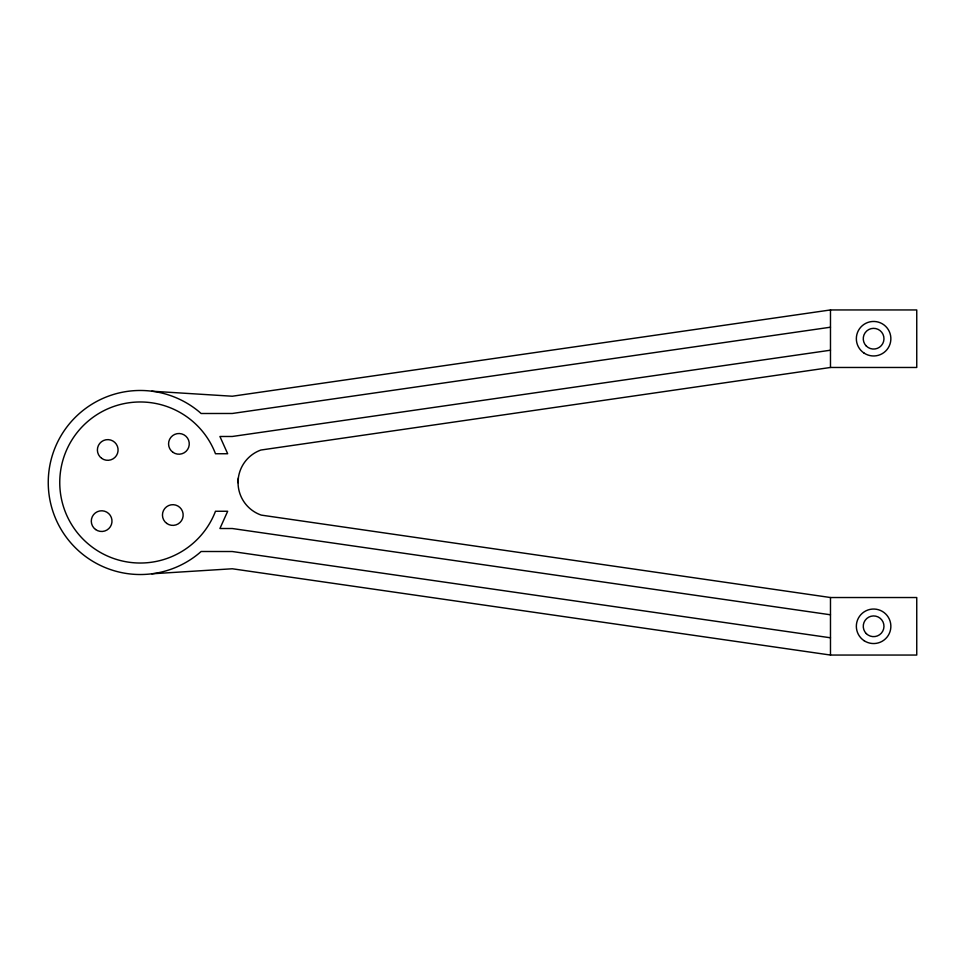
<?xml version="1.0" encoding="UTF-8"?>
<svg xmlns="http://www.w3.org/2000/svg" width="965" height="965" viewBox="0 0 965 965"><rect width="100%" height="100%" fill="white"/><g stroke="black" fill="none" stroke-linecap="round" stroke-linejoin="round"><path stroke-width="1.45" d="M238.053 482.705L238.343 478.001M151.807 573.801L232.3 568.771L830.479 655.054L916.75 655.054L916.75 597.528L830.479 597.528L261.25 515.105A34.511 34.511 0 0 1 260.852 450.04L830.479 367.472L916.75 367.472L916.75 309.946L830.479 309.946L232.3 396.229L151.807 391.199M830.479 327.207L232.3 413.478L201.106 413.503L198.935 411.597A92.025 92.025 0 0 0 73.195 419.498A92.025 92.025 0 0 0 73.195 545.502A92.025 92.025 0 0 0 198.935 553.403L201.106 551.498L232.3 551.522L830.479 637.793M830.479 350.211L232.3 436.482L219.923 436.482L227.68 453.743L215.46 453.743L215.147 452.862A80.517 80.517 0 0 0 91.591 418.364A80.517 80.517 0 0 0 91.591 546.636A80.517 80.517 0 0 0 215.147 512.138L215.46 511.257L227.68 511.257L219.923 528.518L232.3 528.518L830.479 614.789M830.479 309.946L830.479 367.472M830.479 597.528L830.479 655.054M95.559 529.508A10.35 10.35 0 0 0 111.94 522.222A10.35 10.35 0 0 0 97.429 511.679A10.35 10.35 0 0 0 95.559 529.508M172.832 452.235A10.35 10.35 0 0 0 189.212 444.949A10.35 10.35 0 0 0 174.701 434.407A10.35 10.35 0 0 0 172.832 452.235M166.728 523.416A10.35 10.35 0 0 0 183.109 516.118A10.35 10.35 0 0 0 168.598 505.576A10.35 10.35 0 0 0 166.728 523.416M101.651 458.339A10.35 10.35 0 0 0 118.032 451.041A10.35 10.35 0 0 0 103.532 440.51A10.35 10.35 0 0 0 101.651 458.339M864.037 640.651A17.249 17.249 0 0 0 890.828 627.407A17.249 17.249 0 0 0 865.967 610.821A17.249 17.249 0 0 0 864.037 640.651M864.037 353.069A17.249 17.249 0 0 0 890.828 339.825A17.249 17.249 0 0 0 865.967 323.239A17.249 17.249 0 0 0 864.037 353.069M866.293 346.025A10.35 10.35 0 0 0 883.614 341.393A10.35 10.35 0 0 0 870.937 328.703A10.35 10.35 0 0 0 866.293 346.025M866.293 633.607A10.35 10.35 0 0 0 883.614 628.975A10.35 10.35 0 0 0 870.937 616.285A10.35 10.35 0 0 0 866.293 633.607"/></g></svg>
